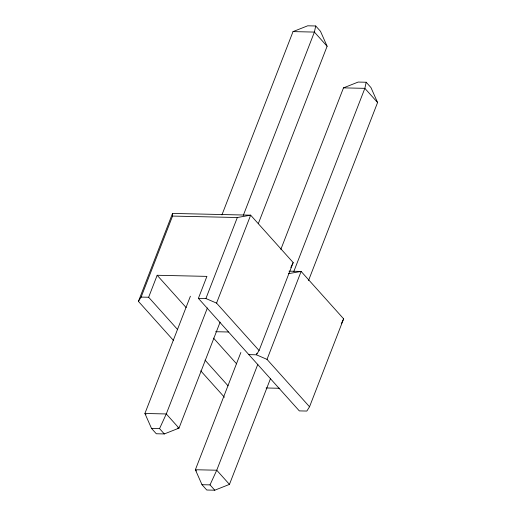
<?xml version="1.0" encoding="UTF-8"?>
<svg xmlns="http://www.w3.org/2000/svg" width="516" height="516" viewBox="0 0 516 516"><rect width="100%" height="100%" fill="white"/><g stroke="black" fill="none" stroke-linecap="round" stroke-linejoin="round"><path stroke-width="0.77" d="M221.932 214.901L293.03 31.605L307.71 25.8L315.721 25.981L314.399 32.082L243.3 215.378M280.846 249.383L343.488 87.868L358.168 82.063L366.186 82.244L364.857 88.346L293.765 271.642M173.408 340.373L138.423 301.37L172.531 213.43L250.66 215.172L293.178 262.573L259.071 350.512L256.368 354.795L248.854 354.627M138.423 301.37L141.126 297.087L172.55 216.075L172.531 213.43M177.633 329.576L148.64 297.255L157.167 275.273L206.916 276.376L198.389 298.364L299.319 410.891L306.827 411.058L309.536 406.776L343.643 318.843L301.125 271.435L289.044 271.164M190.391 296.216L144.912 413.477L151.536 428.441L156.303 433.756L164.314 433.937L178.994 428.132L220.106 322.145M198.389 298.364L205.903 298.532L237.328 217.52L250.66 215.172L216.552 303.111L259.071 350.512M207.387 307.968L166.281 413.955L159.547 428.622L164.314 433.937M258.348 223.544L327.112 46.259L320.488 31.295L315.721 25.981M240.856 352.48L195.377 469.741L201.995 484.705L206.768 490.019L214.779 490.2L229.459 484.395L270.565 378.409M256.949 353.292L256.368 354.795L267.017 359.375L309.536 406.776M257.852 364.232L216.746 470.218L210.012 484.885L214.779 490.2M267.017 359.375L301.125 271.435L288.573 273.641M308.516 280.562L377.577 102.523L370.952 87.559L366.186 82.244M290.818 267.475L293.178 262.573M341.282 323.745L343.643 318.843M293.03 31.605L314.399 32.082L327.112 46.259M343.488 87.868L364.857 88.346L377.577 102.523M172.55 216.075L237.328 217.52M141.126 297.087L148.64 297.255M215.656 331.711L228.491 332.001M266.121 387.98L279.762 388.284M177.414 428.093L178.994 428.132L166.281 413.955L144.912 413.477L145.97 414.658M151.536 428.441L159.547 428.622M201.995 484.705L210.012 484.885M205.903 298.532L216.552 303.111M157.167 275.273L186.16 307.594M213.534 338.122L236.618 363.857M205.007 360.103L228.091 385.839M200.73 370.836L224.408 397.236M229.459 484.395L216.746 470.218L195.377 469.741L196.435 470.921"/></g></svg>
